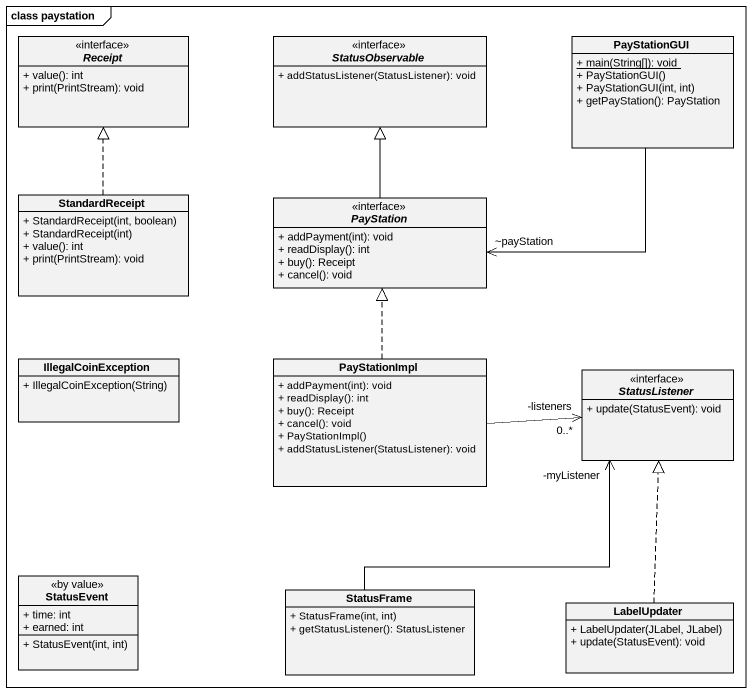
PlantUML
@startuml
mainframe class paystation
hide circle
hide empty members
skinparam classAttributeIconSize 0
interface Receipt <<interface>> {
  + value(): int
  + print(PrintStream): void
}
interface StatusObservable <<interface>> {
  + addStatusListener(StatusListener): void
}
class PayStationGUI {
  {static} + main(String[]): void
  + PayStationGUI()
  + PayStationGUI(int, int)
  + getPayStation(): PayStation
}
class StandardReceipt {
  + StandardReceipt(int, boolean)
  + StandardReceipt(int)
  + value(): int
  + print(PrintStream): void
}
interface PayStation <<interface>> {
  + addPayment(int): void
  + readDisplay(): int
  + buy(): Receipt
  + cancel(): void
}
class IllegalCoinException {
  + IllegalCoinException(String)
}
class PayStationImpl {
  + addPayment(int): void
  + readDisplay(): int
  + buy(): Receipt
  + cancel(): void
  + PayStationImpl()
  + addStatusListener(StatusListener): void
}
interface StatusListener <<interface>> {
  + update(StatusEvent): void
}
class StatusEvent <<by value>> {
  + time: int
  + earned: int
  + StatusEvent(int, int)
}
class StatusFrame {
  + StatusFrame(int, int)
  + getStatusListener(): StatusListener
}
class LabelUpdater {
  + LabelUpdater(JLabel, JLabel)
  + update(StatusEvent): void
}
PayStationGUI -left-> "~payStation" PayStation
StandardReceipt .up.|> Receipt
PayStation -up-|> StatusObservable
PayStationImpl .up.|> PayStation
PayStationImpl -right-> "-listeners\n0..*" StatusListener
StatusFrame -up-> "-myListener" StatusListener
LabelUpdater .up.|> StatusListener
@enduml
